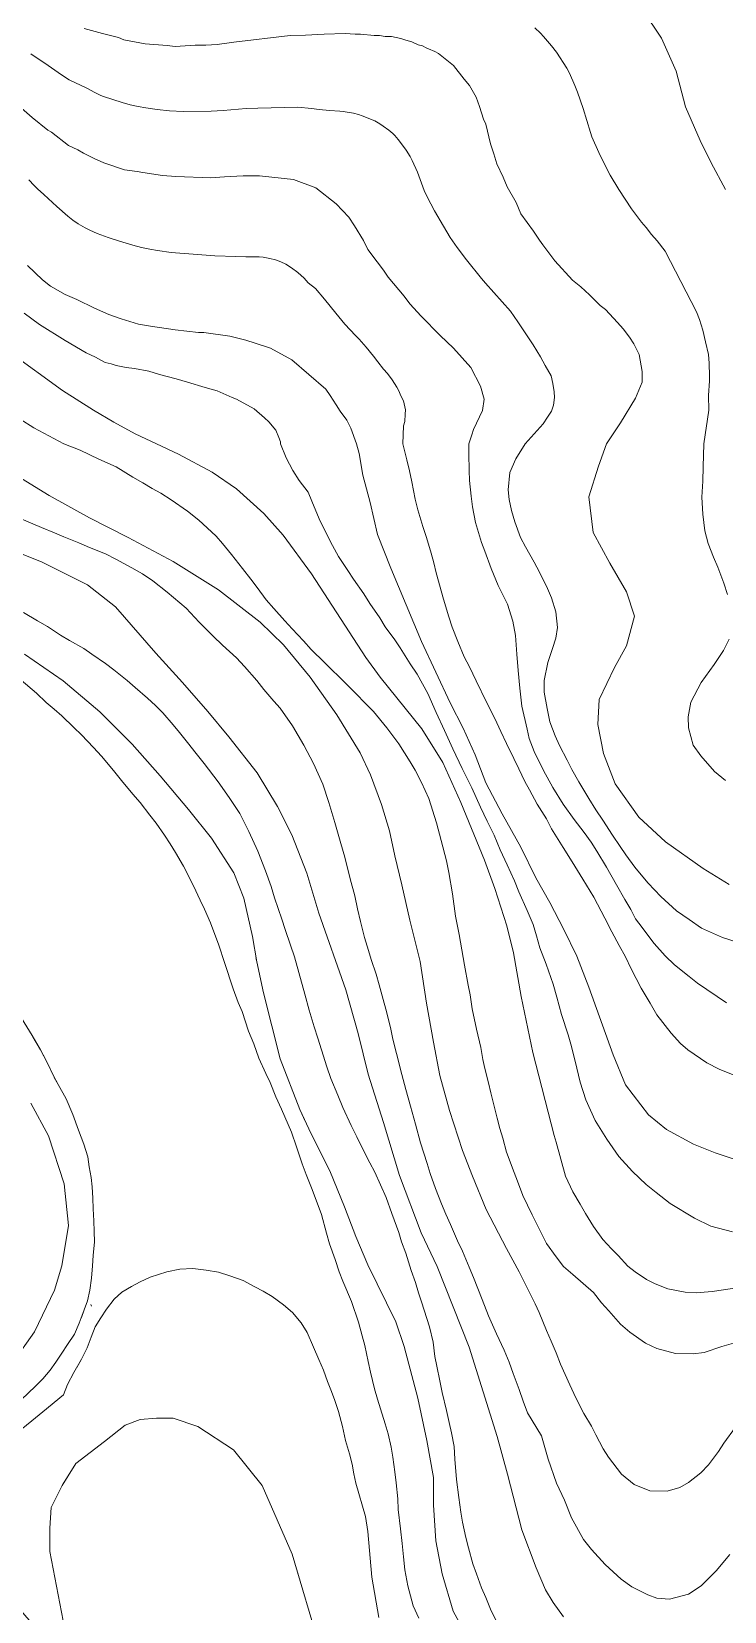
# Model space of a CAD drawing. Header units: metres. Extents: x 548946 to 557077, y 1838800 to 1845419.
# Drawn here: x 552722 to 553019, y 1841500 to 1842177 of the extents above; entities that cross this region are included whole.
import ezdxf

# ---------------------------------------------------------------- set-up
doc = ezdxf.new("R2010")
doc.units = ezdxf.units.M
doc.header["$LTSCALE"] = 28
doc.layers.add('1', color=7, linetype='Continuous', lineweight=13)
doc.layers.add('2', color=7, linetype='Continuous', lineweight=13)

msp = doc.modelspace()

# ---------------------------------------------------------------- linework, layer by layer
at = {"layer": '1'}
for points in [[(553019.39, 1842109.01), (553013.19, 1842120.5), (553008.5, 1842130.08), (553002.25, 1842144.41), (552998.21, 1842159.77), (552991.98, 1842173.84), (552983.76, 1842186.01), (552971.54, 1842199.29), (552959.6, 1842208.84), (552945.95, 1842216.26), (552931.87, 1842220.53), (552918.94, 1842222.72), (552904.8, 1842224), (552891.41, 1842224.45), (552868.32, 1842225.9), (552857.32, 1842225.85), (552844.47, 1842224.94), (552813.45, 1842222.01), (552801.59, 1842221.47)], [(552916.68, 1842137.07), (552915.67, 1842139.24), (552914.04, 1842144.65), (552912.57, 1842148.55), (552909.71, 1842153.55), (552907.36, 1842156.33), (552902.88, 1842162.17), (552896.46, 1842167.28), (552894.84, 1842168.11), (552892.16, 1842169.33), (552891.09, 1842169.72), (552889.48, 1842170.55), (552887.63, 1842171.1), (552884.95, 1842172.32), (552882.33, 1842173.03), (552880.21, 1842173.81), (552876.3, 1842174.63), (552873.52, 1842174.57), (552871.17, 1842175.06), (552868.89, 1842175.05), (552862.97, 1842175.65), (552860.69, 1842175.64), (552856.34, 1842175.9), (552847.47, 1842175.65), (552839.39, 1842175.23), (552832.81, 1842174.99), (552808.74, 1842172.23), (552801.49, 1842171.15), (552796.7, 1842170.86), (552792.13, 1842170.84), (552783.54, 1842170.37), (552780.19, 1842170.75), (552770.71, 1842171.44), (552761.62, 1842173.19), (552759.22, 1842174.19), (552752.41, 1842175.95), (552744.54, 1842178.1)], [(552955.96, 1842150.82), (552954.87, 1842153.62), (552952.49, 1842158.84), (552951.33, 1842161.08), (552946.91, 1842167.95), (552944.78, 1842170.63), (552941.34, 1842174.66), (552940.1, 1842176), (552937.64, 1842178.29)], [(552860.45, 1842093.39), (552857.98, 1842097.17), (552852.5, 1842102.9), (552843.83, 1842109.78), (552834.29, 1842113.26), (552819.62, 1842114.89), (552812.76, 1842114.86), (552804.68, 1842114.45), (552798.88, 1842114.04), (552783.83, 1842114.6), (552778.19, 1842114.97), (552769.66, 1842116.28), (552767.31, 1842116.78), (552761.9, 1842117.43), (552752.92, 1842120.47), (552748.9, 1842122.29), (552744.32, 1842124.56), (552741.86, 1842126.06), (552737.84, 1842127.89), (552730.57, 1842133.66), (552728.95, 1842134.49), (552722.24, 1842139.82), (552711.79, 1842149.04)], [(553010.09, 1842000), (553012.19, 1842014.48), (553012.08, 1842020.81), (553012.58, 1842027), (553012.58, 1842029.05), (553012.39, 1842034.64), (553012.06, 1842038.3), (553010.87, 1842043.77), (553009.73, 1842048.74), (553008.27, 1842053.28), (553006.97, 1842056.56), (552993.54, 1842082.65), (552990.11, 1842086.97), (552987.7, 1842089.81), (552985.38, 1842092.81), (552983.44, 1842095.09), (552979.09, 1842100.77), (552973.61, 1842109.05), (552969.93, 1842115.15), (552967.62, 1842119.64), (552965.16, 1842124.82), (552962.18, 1842131.6), (552961.54, 1842133.44), (552958.39, 1842143.77), (552955.96, 1842150.82)], [(552968.44, 1842000), (552974.35, 1842009.06), (552980.89, 1842019.58), (552983.74, 1842026.45), (552983.74, 1842031.09), (552982.35, 1842038.38), (552980.05, 1842042.94), (552978.2, 1842045.78), (552975.51, 1842049.29), (552973.16, 1842052.07), (552967.96, 1842057.57), (552965.72, 1842059.35), (552961.14, 1842063.9), (552957.45, 1842067.29), (552953.81, 1842070.18), (552946.26, 1842078.46), (552941.16, 1842085.25), (552939.65, 1842087.36), (552937.18, 1842091.14), (552931.75, 1842098.65), (552929.67, 1842103.5), (552925.86, 1842110.17), (552924.12, 1842114.29), (552921.42, 1842120.08), (552920.18, 1842124.26), (552918.66, 1842128.66), (552916.68, 1842137.07)], [(552720.82, 1842113.2), (552723.1, 1842110.75), (552724.61, 1842109.25), (552727.24, 1842106.95), (552732.78, 1842101.81), (552737.51, 1842097.59), (552739.64, 1842095.92), (552741.95, 1842094.34), (552744.93, 1842092.6), (552746.91, 1842091.63), (552750.18, 1842090.22), (552754.8, 1842088.46), (552759.71, 1842086.83), (552765.4, 1842085.16), (552769.08, 1842084.22), (552772.74, 1842083.42), (552776.03, 1842082.85), (552781.9, 1842082.1), (552794.93, 1842080.96), (552800.51, 1842080.62), (552809.56, 1842080.37), (552813.9, 1842080.15), (552819.58, 1842080.11), (552821.23, 1842080), (552824.12, 1842079.48), (552826.56, 1842078.83), (552828.81, 1842078.06), (552831.04, 1842077), (552833.42, 1842075.47), (552836.12, 1842073.41), (552838.82, 1842070.97), (552840.52, 1842069.06), (552843.66, 1842066.63), (552847.56, 1842062.01), (552849.98, 1842059), (552852.4, 1842055.98), (552856.3, 1842051.36), (552860.87, 1842046.44), (552862.35, 1842044.84), (552865.45, 1842041.52), (552868.5, 1842037.56), (552870.46, 1842035.13), (552872.77, 1842031.97), (552874.53, 1842030.15)], [(552909.42, 1842000), (552910.64, 1842003.85), (552911.34, 1842006.12), (552915.32, 1842014.32), (552915.9, 1842019.15), (552914.46, 1842024.69), (552910.32, 1842032.78), (552902.77, 1842041.06), (552897.06, 1842046.51), (552889.01, 1842054.73), (552884.09, 1842060.01), (552881.68, 1842063.29), (552874.9, 1842071.41), (552872.78, 1842074.47), (552870.09, 1842077.98), (552866.17, 1842083.37), (552864.2, 1842087.21), (552860.45, 1842093.39)], [(552720.2, 1842076.42), (552726.74, 1842070.31), (552730.1, 1842067.65), (552736.35, 1842064.04), (552741.44, 1842061.83), (552748.97, 1842058.12), (552755.12, 1842055.52), (552760.42, 1842053.58), (552767.79, 1842051.38), (552772.97, 1842050.45), (552783.57, 1842048.87)], [(552828.72, 1842000), (552828.65, 1842000.91), (552828.04, 1842002.74), (552826.62, 1842005.89), (552823.74, 1842009.49), (552821.87, 1842011.17), (552817.42, 1842015.08), (552809.9, 1842019.12), (552808.01, 1842019.9), (552801.53, 1842022.67), (552796.36, 1842024.19), (552788.8, 1842026.44), (552784.03, 1842027.88), (552776.89, 1842029.8), (552772.25, 1842031.13), (552766.11, 1842032.28), (552762.6, 1842032.73), (552758.28, 1842033.6), (552756.14, 1842034.35), (552753.62, 1842034.92), (552753.26, 1842035.09), (552749.39, 1842037.11), (552745.38, 1842039.08), (552736.37, 1842044.25), (552725.35, 1842051.23), (552718.82, 1842056)], [(552783.57, 1842048.87), (552793.61, 1842047.73), (552795.9, 1842047.74), (552807, 1842046.21), (552813.81, 1842044.45), (552817.77, 1842043.12), (552824.36, 1842041.08), (552833.57, 1842036.04), (552848.18, 1842023.4), (552849.92, 1842020.68), (552852.58, 1842016.8), (552854.33, 1842014.08), (552857.06, 1842010.17), (552858.88, 1842006.76), (552861.21, 1842000)], [(552692.5, 1842029.12), (552699.41, 1842023.45), (552703.69, 1842020.13), (552707.84, 1842017.07), (552713.37, 1842013.16), (552717.17, 1842010.61), (552723.05, 1842006.87), (552735.89, 1842000)], [(552874.53, 1842030.15), (552876.53, 1842027.46), (552878.59, 1842024.27), (552879.42, 1842022.72), (552880.32, 1842020.66), (552881.36, 1842018.49), (552881.66, 1842017.12), (552882.22, 1842014.64), (552882.08, 1842012.7), (552881.96, 1842009.62), (552881.42, 1842007.77), (552881.06, 1842000)], [(552840.03, 1841816.03), (552833.55, 1841832.41), (552827.41, 1841844.55), (552818.68, 1841858.99), (552806.59, 1841874.49), (552797.49, 1841885.27), (552786.66, 1841897.66), (552775.29, 1841910.26), (552757.91, 1841930.22), (552746, 1841939.52), (552726.24, 1841949.5), (552710.12, 1841955.87), (552700.02, 1841960.45), (552685.18, 1841968.12), (552668.01, 1841978.13), (552648.3, 1841989.93), (552637.84, 1841996.67), (552633.39, 1842000)], [(553022.78, 1841614.62), (553017.87, 1841613.17), (553010.21, 1841610.63), (553005.47, 1841609.98), (552997.91, 1841610.19), (552990, 1841612.31), (552985.06, 1841614.63), (552978.44, 1841619.23), (552974.42, 1841622.69), (552969.37, 1841628.38), (552966.27, 1841631.8), (552962.79, 1841636.23), (552953.95, 1841643.94), (552949.97, 1841647.49), (552946.86, 1841651.54), (552942.74, 1841657.3), (552938.95, 1841664.66), (552936.5, 1841669.58), (552932.47, 1841677.83), (552930.27, 1841683.96), (552928.76, 1841687.69), (552925.57, 1841696.44), (552923.92, 1841702.37), (552922.75, 1841706.54), (552921.54, 1841710.96), (552920.45, 1841715.52), (552918.87, 1841721.86), (552917.81, 1841726.17), (552916.27, 1841732.25), (552915.39, 1841736.19), (552914.49, 1841741.3), (552912.72, 1841749.18), (552910.86, 1841757.83), (552909.97, 1841763.86), (552909.06, 1841768.06), (552907.6, 1841776.63), (552906.39, 1841783.14), (552905.19, 1841789.65), (552903.68, 1841797.56), (552902.34, 1841807.19), (552900.82, 1841816.28), (552899.8, 1841821.25), (552897.54, 1841829.98), (552895.55, 1841837.57), (552892.28, 1841848), (552889.07, 1841854.92), (552886.45, 1841860.21), (552884.31, 1841863.73), (552879.42, 1841871.48), (552874.26, 1841878.28), (552868.56, 1841885.28), (552865.57, 1841888.3), (552860.49, 1841893.41), (552856.89, 1841897.14), (552847.51, 1841906.3), (552841.85, 1841911.86), (552838.51, 1841915.62), (552833.69, 1841920.77), (552830.52, 1841924.16), (552825.81, 1841929.45), (552822.61, 1841933.1), (552818.67, 1841938.49), (552816.02, 1841941.95), (552812.44, 1841946.59), (552807.63, 1841952.66), (552803.79, 1841957.27), (552801.17, 1841960.47), (552797.2, 1841964.03), (552793.66, 1841967.24), (552788.85, 1841971.21), (552781.86, 1841975.96), (552777.44, 1841978.93), (552773.66, 1841980.94), (552769.7, 1841983.33), (552765.35, 1841985.79), (552758.27, 1841990.13), (552750.82, 1841993.43), (552742.87, 1841997.37), (552735.89, 1842000)], [(552963.59, 1841710.07), (552959.49, 1841718.83), (552957.09, 1841726.5), (552955.7, 1841732.47), (552953.37, 1841741.71), (552951.95, 1841746.76), (552949.17, 1841755.43), (552947.07, 1841762.87), (552945.59, 1841768.44), (552942.55, 1841777.07), (552939.85, 1841784.05), (552938.44, 1841789.1), (552936.91, 1841794), (552934.34, 1841799.95), (552930.85, 1841808.01), (552928.95, 1841812.74), (552925.88, 1841819.54), (552922.85, 1841826.08), (552920.24, 1841832.29), (552917.27, 1841838.32), (552914.44, 1841844.24), (552910.66, 1841852.52), (552906.48, 1841860.88), (552902.56, 1841869.27), (552898.96, 1841877.18), (552895.39, 1841884.84), (552891.76, 1841893.01), (552887.32, 1841901.34), (552884.29, 1841905.79), (552880.04, 1841912.58), (552877.65, 1841916.07), (552873.56, 1841921.57), (552871.25, 1841925.46), (552866.96, 1841931.58), (552864.35, 1841935.7), (552860.03, 1841942.08), (552857.49, 1841945.69), (552853.6, 1841951.73), (552850.08, 1841957.96), (552845.3, 1841967.94), (552842.14, 1841975.52), (552840.48, 1841979.36), (552836.7, 1841984.34), (552833.94, 1841988.55), (552831.18, 1841994.07), (552828.72, 1842000)], [(553030.48, 1841690.95), (553015.01, 1841696.1), (553005.66, 1841699.85), (552994.08, 1841706.08), (552986.38, 1841712.47), (552976.54, 1841725.24), (552971.22, 1841738.12), (552960.87, 1841767.15), (552955.64, 1841780.43), (552950.1, 1841791.86), (552944.15, 1841803.38), (552938.18, 1841813.98), (552931.67, 1841827.12), (552923.74, 1841841.39), (552916.69, 1841854.73), (552912.11, 1841866.78), (552906.96, 1841878.13), (552901.47, 1841889.05), (552889.11, 1841915.26), (552876.03, 1841946.71), (552870.28, 1841961.1), (552867.07, 1841974.86), (552863.97, 1841986.65), (552862.39, 1841995.86), (552861.21, 1842000)], [(552881.06, 1842000), (552882.79, 1841993.13), (552884.03, 1841988.45), (552885.01, 1841983.74), (552886.45, 1841976.34), (552887.54, 1841971.78), (552889.62, 1841964.59), (552891.26, 1841959.83), (552893.26, 1841953.16), (552894.44, 1841948.99), (552895.35, 1841944.8), (552898.6, 1841933.44), (552900.85, 1841925.89), (552902.31, 1841921.5), (552904.66, 1841915.26), (552907.44, 1841908.68), (552909.67, 1841904.39), (552912.5, 1841898.47), (552917.04, 1841889.37), (552920.54, 1841882.23), (552923.05, 1841876.79), (552925.52, 1841871.62), (552928.67, 1841865.22), (552930.79, 1841860.78), (552933.45, 1841855.23), (552935.33, 1841851.68), (552938.7, 1841845.57), (552942.63, 1841839.26), (552944.86, 1841834.97), (552949.78, 1841826.96), (552953.67, 1841820.92), (552958.27, 1841813.39), (552963.01, 1841805.75), (552967.65, 1841796.79), (552970.74, 1841790.91), (552973.83, 1841785.02), (552976.53, 1841780.14), (552979, 1841774.96), (552983.29, 1841766.74), (552987.1, 1841760.29), (552989.95, 1841755.29), (552996.15, 1841747.44), (553000.11, 1841742.97), (553003.32, 1841740.24), (553011.33, 1841734.71), (553016.64, 1841731.97), (553023.37, 1841729.29)], [(552909.42, 1842000), (552909.38, 1841995.67), (552909.48, 1841988.63), (552909.62, 1841984.33), (552910.46, 1841977.64), (552911.04, 1841973.01), (552912.27, 1841966.24), (552914.76, 1841957.8), (552916.27, 1841954.07), (552919.04, 1841946.58), (552922.03, 1841939.37), (552925.92, 1841931.24), (552928.25, 1841924.08), (552929.42, 1841917.83), (552930.01, 1841909.93), (552930.51, 1841902.81), (552931.19, 1841895.32), (552932.15, 1841887.6), (552934.43, 1841877.69), (552935.31, 1841873.75), (552937.45, 1841868.14), (552941.34, 1841860.01), (552945.39, 1841852.67), (552949.81, 1841845.52), (552954.54, 1841839.05), (552958.77, 1841833.44), (552961.77, 1841829.24), (552964.2, 1841825.5), (552968.33, 1841818.57), (552972.67, 1841811.01), (552976.19, 1841804.78), (552978.83, 1841800.41), (552980.89, 1841796.49), (552983.72, 1841792.66), (552986.08, 1841789.43), (552988.88, 1841785.86), (552993.59, 1841780.57), (552997.59, 1841776.76), (553003.84, 1841771.66), (553007.46, 1841768.84), (553019.77, 1841760.46)], [(552968.44, 1842000), (552964.9, 1841990.39), (552960.89, 1841977.37), (552962.66, 1841962.04), (552969.83, 1841948.84), (552977.02, 1841936.56), (552980.38, 1841926.18), (552977, 1841913.5), (552971.82, 1841904.12), (552965.31, 1841890.44), (552964.68, 1841879.75), (552967.1, 1841867.32), (552972.05, 1841854.27), (552982.31, 1841840), (552993.71, 1841829.48), (553009.75, 1841818.05), (553021.01, 1841811.14)], [(553010.09, 1842000), (553009.86, 1841990.23), (553009.73, 1841984.03), (553009.28, 1841977.18), (553009.66, 1841969.91), (553010.56, 1841962.71), (553011.9, 1841957.26), (553014.32, 1841951.42), (553016.15, 1841947.21), (553018.71, 1841940.34), (553020.24, 1841935.43)], [(552715.8, 1841986.29), (552729.57, 1841977.85), (552746.82, 1841968.24), (552763.43, 1841959.85), (552782.71, 1841949.56), (552802.18, 1841937.47), (552820.04, 1841923.65), (552829.94, 1841913.87), (552841.45, 1841900), (552852.82, 1841883.9), (552862.81, 1841867.52), (552867.21, 1841858.17), (552871.99, 1841845.49), (552875.46, 1841834.09), (552877.68, 1841823.45), (552880.75, 1841810.97), (552884.1, 1841795.93), (552888.54, 1841778.16), (552891.29, 1841760.33), (552894.2, 1841743.55), (552896.95, 1841729.22), (552901.08, 1841714.27), (552906.73, 1841697.15), (552910.94, 1841686.09), (552916.8, 1841671.84), (552925.53, 1841655.07), (552930.9, 1841645.17), (552937.87, 1841631.44), (552939.59, 1841627.72), (552942.73, 1841619.98), (552944.66, 1841615.38), (552946.77, 1841610.41), (552948.74, 1841605.55), (552952.7, 1841596.76), (552955.26, 1841591.19), (552958.74, 1841584.42), (552961.93, 1841579.05), (552963.78, 1841575.22), (552967.03, 1841569.33), (552969.26, 1841565.68), (552974.87, 1841558.36), (552980.29, 1841554.02), (552986.97, 1841551.24), (552994.4, 1841551.15), (552999.82, 1841552.66), (553003.48, 1841554.88), (553008.88, 1841558.99), (553012.14, 1841562.47), (553016.45, 1841568.14), (553018.66, 1841571.77), (553023.63, 1841578.56)], [(552713.54, 1841969.65), (552722.53, 1841965.68), (552726.24, 1841964.18), (552731.88, 1841961.88), (552735.89, 1841960.16), (552742.22, 1841957.56), (552746.77, 1841955.64), (552753.65, 1841952.84), (552758.12, 1841950.53), (552764.99, 1841946.81), (552769.49, 1841944.24), (552773.91, 1841941.26), (552780.13, 1841936.42), (552788.3, 1841929.6), (552793.88, 1841923.64), (552799.86, 1841917.59), (552803.86, 1841913.78), (552809.78, 1841908.25), (552813.23, 1841904.63), (552818.55, 1841898.63), (552821.53, 1841894.69), (552825.8, 1841889.74), (552828.54, 1841886.68), (552833.79, 1841879.11), (552838.74, 1841870.84), (552842.86, 1841863), (552846.85, 1841854.09), (552849.38, 1841846.3), (552852.02, 1841837.75), (552854.58, 1841828.79), (552856.23, 1841822.86), (552858.56, 1841813.61), (552860.52, 1841806.28), (552861.74, 1841800.69), (552862.93, 1841795.35), (552864.71, 1841788.39), (552866.45, 1841782.85), (552867.59, 1841778.95), (552869.68, 1841772.68), (552871.03, 1841768.14), (552872.27, 1841763.46), (552874.23, 1841756.13), (552876.01, 1841749.17), (552876.82, 1841744.83), (552878.36, 1841738.75), (552880.66, 1841729.76), (552882.38, 1841723.31), (552884.45, 1841716.12), (552886.59, 1841708.42), (552888.75, 1841700.46), (552891.57, 1841691.54), (552892.89, 1841687.26), (552895.12, 1841680.88), (552897.64, 1841674.27), (552899.51, 1841669.8), (552901.48, 1841665.47), (552904.59, 1841658.41), (552906.71, 1841653.98), (552909.52, 1841647.14), (552911.38, 1841642.67), (552915.18, 1841633.22), (552917.88, 1841626.24), (552921.19, 1841618.55), (552924.55, 1841611.52), (552926.62, 1841606.43), (552928.41, 1841601.56), (552930.96, 1841594.69), (552932.63, 1841589.67), (552934.56, 1841584.69), (552940.54, 1841574.87), (552943.33, 1841564.9), (552946.95, 1841554.51), (552950.34, 1841547.34), (552953.38, 1841539.74), (552958.57, 1841530.43), (552961.91, 1841526.11), (552967.81, 1841519.74), (552974.74, 1841513.48), (552979.28, 1841510.08), (552986.16, 1841506.67), (552989.95, 1841505.27), (552995.46, 1841504.84), (553003.55, 1841507.03), (553009, 1841510.62), (553015.46, 1841516.92), (553021.18, 1841524.05)], [(553020.93, 1841916.32), (553018.53, 1841911.45), (553014.57, 1841905.46), (553009.01, 1841897.72), (553004.57, 1841889.32), (553003.39, 1841883.04), (553003.6, 1841878.23), (553005.56, 1841870.9), (553008.75, 1841866.33), (553014.68, 1841859.62), (553019.34, 1841855.76)], [(552910.43, 1841485.52), (552902.64, 1841499.68), (552898, 1841515.74), (552895.27, 1841529.82), (552894.22, 1841545.11), (552894.19, 1841557.03), (552891.41, 1841572.78), (552887.57, 1841591.01), (552881.74, 1841613.15), (552878.1, 1841623.76), (552866.07, 1841648.07), (552860.96, 1841660.33), (552856.18, 1841673.01), (552849.81, 1841688.36), (552841.82, 1841704.31), (552837.04, 1841714.66), (552828.54, 1841736.39), (552821.38, 1841764.74), (552818.48, 1841778.01), (552816.63, 1841788.82), (552812.99, 1841805.25), (552808.67, 1841816.17), (552799.11, 1841831.04), (552789.33, 1841843.3), (552777.11, 1841857.74), (552765.11, 1841871.31), (552751.26, 1841885.18), (552735.54, 1841898.46), (552718.99, 1841909.83)], [(552846.22, 1841669.68), (552843.6, 1841677.06), (552841.91, 1841681.16), (552839.63, 1841686.88), (552838.02, 1841691.39), (552835.55, 1841698.65), (552833.46, 1841704.93), (552829.09, 1841714.83), (552826.73, 1841720.15), (552824.27, 1841726.25), (552822.47, 1841730.2), (552819.43, 1841736.75), (552817.23, 1841742.87), (552814.98, 1841748.34), (552812.23, 1841756.75), (552810.57, 1841760.59), (552808.4, 1841766.46), (552804.64, 1841777.75), (552802.28, 1841785.16), (552798.74, 1841794.65), (552796.17, 1841800.6), (552794.26, 1841804.41), (552791.4, 1841810.59), (552787.07, 1841819.06), (552783.73, 1841824.91), (552781.45, 1841828.55), (552779.02, 1841832.29), (552775.37, 1841837.46), (552772.72, 1841840.91), (552768.52, 1841846.27), (552765.47, 1841849.81), (552760.55, 1841855.72), (552757.14, 1841860), (552751.93, 1841866.15), (552748.59, 1841869.91), (552743.48, 1841875.28), (552740.09, 1841878.38), (552735.01, 1841883.5), (552731.65, 1841886.34), (552728.29, 1841889.19), (552724.14, 1841893.11), (552717.56, 1841898.69)], [(552842.37, 1841680.06), (552841.91, 1841681.16), (552839.63, 1841686.88), (552838.02, 1841691.39), (552835.55, 1841698.65), (552833.46, 1841704.93), (552829.09, 1841714.83), (552826.73, 1841720.15), (552824.27, 1841726.25), (552822.47, 1841730.2), (552819.43, 1841736.75), (552817.23, 1841742.87), (552814.98, 1841748.34), (552812.23, 1841756.75), (552810.57, 1841760.59), (552808.4, 1841766.46), (552804.64, 1841777.75), (552802.28, 1841785.16), (552798.74, 1841794.65), (552796.17, 1841800.6), (552794.26, 1841804.41), (552791.4, 1841810.59), (552787.07, 1841819.06), (552783.73, 1841824.91), (552781.45, 1841828.55), (552779.02, 1841832.29), (552775.37, 1841837.46), (552772.72, 1841840.91), (552768.52, 1841846.27), (552765.47, 1841849.81), (552760.55, 1841855.72), (552757.14, 1841860), (552751.93, 1841866.15), (552748.59, 1841869.91), (552743.48, 1841875.28), (552740.09, 1841878.38), (552735.01, 1841883.5), (552731.65, 1841886.34), (552728.29, 1841889.19), (552724.14, 1841893.11), (552717.56, 1841898.69)], [(552950, 1841497.23), (552945.56, 1841503.37), (552942.22, 1841508.86), (552938.27, 1841518.22), (552932.18, 1841534.56), (552926.04, 1841558.36), (552921.52, 1841574.57), (552909.49, 1841612.87), (552895.81, 1841647.36), (552889.02, 1841661.89), (552879.69, 1841686.37), (552872.76, 1841709.18), (552866.19, 1841729.82), (552861.92, 1841747.22), (552856.72, 1841766.07), (552845.18, 1841798.86), (552840.03, 1841816.03)], [(552839.43, 1841709.48), (552837.04, 1841714.66), (552828.54, 1841736.39), (552821.38, 1841764.74), (552818.48, 1841778.01), (552818.19, 1841779.69)], [(552717.75, 1841753.84), (552722.2, 1841746.43), (552725.83, 1841740.35), (552728.78, 1841734.58), (552731.25, 1841729.4), (552733.45, 1841725.36), (552736.83, 1841719.25), (552739.75, 1841712.56), (552742.16, 1841705.81), (552744.48, 1841699.83), (552746.07, 1841694.41), (552746.73, 1841690.18), (552747.56, 1841685.58), (552747.93, 1841681.58), (552748.29, 1841676.66), (552748.46, 1841672.11), (552748.7, 1841667.04), (552748.88, 1841662.49), (552748.91, 1841658.05), (552748.47, 1841652.12), (552748.1, 1841647.76), (552747.72, 1841642.49), (552746.93, 1841637.3), (552745.93, 1841632.73), (552744.58, 1841628.9), (552742.42, 1841623.15), (552740.4, 1841618.45), (552737.42, 1841614.03), (552735.01, 1841610.33), (552732.37, 1841606.35), (552730.04, 1841603.05), (552726.86, 1841599.26), (552723.61, 1841595.98), (552717.64, 1841590.4)], [(552722.5, 1841745.92), (552725.83, 1841740.35), (552728.08, 1841735.95)], [(552731.74, 1841728.5), (552733.45, 1841725.36), (552736.83, 1841719.25), (552739.75, 1841712.56), (552742.16, 1841705.81), (552744.48, 1841699.83), (552746.07, 1841694.41), (552746.73, 1841690.18), (552747.56, 1841685.58), (552747.93, 1841681.58), (552748.29, 1841676.66), (552748.46, 1841672.11), (552748.7, 1841667.04), (552748.88, 1841662.49), (552748.91, 1841658.05), (552748.47, 1841652.12), (552748.1, 1841647.76), (552747.72, 1841642.49), (552746.93, 1841637.3), (552745.93, 1841632.73), (552744.58, 1841628.9), (552743.35, 1841625.63)], [(552721.72, 1841717.39), (552729.22, 1841703.46), (552736.05, 1841682.85), (552737.89, 1841665.05), (552735.02, 1841647.76), (552731.78, 1841637.3), (552723.28, 1841619.38), (552713.98, 1841606.3)], [(553022.33, 1841662.27), (553013.14, 1841664.78), (553006.05, 1841668.21), (552995.74, 1841674.37), (552989.66, 1841679.09), (552985.43, 1841682.62), (552979.52, 1841688.15), (552973.62, 1841694.6), (552968.51, 1841702.06), (552963.59, 1841710.07)], [(552887.93, 1841496.7), (552885.57, 1841502.02), (552883.19, 1841510.6), (552881.96, 1841517.37), (552881.39, 1841522.92), (552880.8, 1841528.73), (552880.14, 1841535.04), (552879.11, 1841543.28), (552878.94, 1841547.83), (552878.22, 1841554.66), (552877.75, 1841559.44), (552876.84, 1841565.72), (552876.18, 1841569.95), (552874.81, 1841575.66), (552873.49, 1841579.94), (552871.52, 1841586.35), (552870.2, 1841590.63), (552868.99, 1841595.05), (552867.32, 1841602.16), (552866.23, 1841606.73), (552864.85, 1841613.61), (552863.67, 1841617.77), (552862.16, 1841623.59), (552859.09, 1841632.49), (552855.4, 1841641.17), (552853.85, 1841645.16), (552852.15, 1841650.43), (552849.74, 1841657.18), (552848.39, 1841661.72), (552846.22, 1841669.68)], [(552870.82, 1841496.92), (552867.86, 1841514.21), (552866.07, 1841533.82), (552865.12, 1841540.27), (552860.98, 1841554.6), (552860.1, 1841558.54), (552859.44, 1841562.77), (552858.23, 1841567.19), (552856.61, 1841572.87), (552855.21, 1841578.83), (552853.49, 1841585.28), (552852, 1841589.93), (552850.6, 1841593.8), (552848.88, 1841598.16), (552847.1, 1841603.03), (552845.09, 1841607.61), (552842.87, 1841612.82), (552840.12, 1841619.14), (552837.52, 1841623.26), (552833.82, 1841627.76), (552830.02, 1841630.95), (552825.14, 1841634.52), (552821.33, 1841636.78), (552817.69, 1841638.68), (552812.64, 1841641.45), (552807.03, 1841643.49), (552802.15, 1841644.97), (552796.81, 1841645.87), (552791.1, 1841646.6), (552785.52, 1841646.29), (552779.92, 1841645.07), (552772.88, 1841642.89), (552768.56, 1841640.91), (552764.89, 1841638.88), (552760.63, 1841636.39), (552757.35, 1841633.37), (552754.08, 1841629.17), (552751.67, 1841625.48), (552749.29, 1841621.52)], [(552843.29, 1841611.83), (552842.87, 1841612.82), (552840.12, 1841619.14), (552837.52, 1841623.26), (552833.82, 1841627.76), (552830.02, 1841630.95), (552825.14, 1841634.52), (552821.33, 1841636.78), (552817.69, 1841638.68), (552812.64, 1841641.45), (552807.03, 1841643.49), (552802.15, 1841644.97), (552796.81, 1841645.87), (552791.1, 1841646.6), (552785.52, 1841646.29), (552779.92, 1841645.07), (552772.88, 1841642.89), (552768.56, 1841640.91), (552764.89, 1841638.88), (552760.63, 1841636.39), (552757.35, 1841633.37), (552754.08, 1841629.17), (552751.67, 1841625.48), (552749.29, 1841621.52)], [(552747.36, 1841631.13), (552747.7, 1841630.39), (552747.36, 1841631.13)], [(552747.36, 1841631.13), (552747.7, 1841630.39), (552747.36, 1841631.13)], [(552749.29, 1841621.52), (552747.49, 1841617.12), (552745.83, 1841612.6), (552743.44, 1841607.73), (552740.11, 1841601.95), (552737.48, 1841596.79), (552735.68, 1841592.39), (552726.79, 1841585.18), (552715.06, 1841575.6), (552703.32, 1841567.04), (552696.89, 1841560.75), (552693.05, 1841555.66), (552689.41, 1841548.78), (552688.67, 1841543.78), (552690.12, 1841531.89), (552696.86, 1841520.21), (552705.17, 1841511.93), (552714.41, 1841503.37), (552725.69, 1841490.38)], [(552749.29, 1841621.52), (552747.49, 1841617.12), (552745.83, 1841612.6), (552743.44, 1841607.73), (552741.4, 1841604.2)], [(552735.62, 1841495.58), (552729.83, 1841525.28), (552729.83, 1841535.29), (552730.42, 1841544.12), (552735.12, 1841553.54), (552740.99, 1841562.96), (552753.32, 1841572.39), (552762.12, 1841579.45), (552768.58, 1841581.81), (552775.62, 1841582.4), (552782.67, 1841582.4), (552793.24, 1841578.86), (552808.5, 1841568.85), (552820.83, 1841553.54), (552833.74, 1841524.1), (552836.41, 1841515.01)], [(552735.61, 1841554.33), (552740.99, 1841562.96), (552753.32, 1841572.39), (552762.12, 1841579.45), (552768.58, 1841581.81), (552775.62, 1841582.4), (552782.67, 1841582.4), (552793.24, 1841578.86), (552808.5, 1841568.85), (552820.83, 1841553.54), (552833.74, 1841524.1), (552845.48, 1841484.06)]]:
    msp.add_lwpolyline(points, dxfattribs=at)
at = {"layer": '2'}
for points in [[(552901.39, 1842088.51), (552898.53, 1842093.31), (552894.72, 1842099.93), (552891.53, 1842105.95), (552890.32, 1842108.62), (552887.4, 1842116.51), (552885.13, 1842121.52), (552884.26, 1842123.2), (552882.54, 1842125.89), (552880.51, 1842128.67), (552879.11, 1842130.5), (552877.64, 1842132.22), (552876.79, 1842133.07), (552875.18, 1842134.41), (552872.72, 1842136.19), (552871.24, 1842137.23), (552869.11, 1842138.5), (552863.69, 1842140.66), (552862.17, 1842141.19), (552859.96, 1842141.72), (552855.49, 1842142.49), (552854.12, 1842142.63), (552849.71, 1842142.82), (552845.21, 1842143.3), (552841.97, 1842143.8), (552836.06, 1842144.28), (552818.95, 1842143.95), (552813.99, 1842143.73), (552804.11, 1842142.91), (552798.93, 1842142.64), (552786.96, 1842142.52), (552781.18, 1842142.77), (552775.83, 1842143.36), (552770.98, 1842144.03), (552767.65, 1842144.62), (552764.25, 1842145.39), (552760.83, 1842146.32), (552752.8, 1842148.93), (552751.63, 1842149.37), (552749.1, 1842150.55), (552745.68, 1842152.43), (552738.08, 1842156.08), (552734.78, 1842158.12), (552729.11, 1842162.14), (552721.71, 1842167.11)], [(552566.29, 1842159.33), (552570.25, 1842158), (552582.64, 1842154.08), (552591.91, 1842150.82), (552593.62, 1842150.02), (552604.12, 1842143.96), (552619.16, 1842135.66), (552633.26, 1842124.14), (552640.4, 1842117.03), (552651.97, 1842103.81), (552671.7, 1842077.77), (552682.19, 1842066.11), (552692.43, 1842056.75), (552712.9, 1842039.21), (552735.31, 1842022.92), (552748.56, 1842014.41), (552757.29, 1842009.3), (552766.39, 1842004.35), (552775.56, 1842000)], [(552933.59, 1842000), (552941.23, 1842008.58), (552943.04, 1842011.4), (552944.87, 1842014.05), (552945.7, 1842016.58), (552946.04, 1842019.95), (552946.01, 1842022.24), (552945.43, 1842025.87), (552944.63, 1842029.22), (552942.16, 1842033.64), (552940.04, 1842037.33), (552936.97, 1842042.44), (552934.63, 1842045.85), (552932.71, 1842048.93), (552930.37, 1842052.34), (552927.22, 1842056.84), (552916.51, 1842068.84), (552914.81, 1842070.85), (552908.35, 1842078.92), (552904.36, 1842084.14), (552901.39, 1842088.51)], [(553027.14, 1841638.77), (553018.58, 1841637.44), (553013.72, 1841636.64), (553006.76, 1841636.13), (553002.05, 1841636.4), (552994.74, 1841637.8), (552989.29, 1841640.06), (552985.58, 1841641.86), (552980.67, 1841645.1), (552977.53, 1841647.61), (552973.39, 1841652.1), (552970.6, 1841655.04), (552966.78, 1841659.04), (552962.79, 1841664.59), (552959.45, 1841670.07), (552957.06, 1841674.1), (552954.01, 1841679.36), (552950.79, 1841686.15), (552946.79, 1841700.67), (552945.92, 1841703.57), (552936.79, 1841739.09), (552931.79, 1841763.14), (552928.54, 1841781.82), (552925.7, 1841793.43), (552920.55, 1841809.43), (552916.09, 1841821.63), (552905.97, 1841846.28), (552898.23, 1841863.43), (552889.25, 1841877.85), (552871.36, 1841900.08), (552865.25, 1841908.47), (552841.96, 1841944.35), (552829.77, 1841960.87), (552821.61, 1841970.2), (552809.8, 1841980.8), (552799.43, 1841987.94), (552784.98, 1841995.53), (552775.56, 1842000)], [(553027.59, 1841785.47), (553018.08, 1841788.46), (553009.09, 1841792.43), (553003.8, 1841796.08), (552998.36, 1841799.85), (552991.72, 1841805.94), (552986.29, 1841811.79), (552983.24, 1841815.33), (552980.47, 1841818.64), (552976.68, 1841823.92), (552974.28, 1841827.41), (552970.92, 1841832.34), (552966.86, 1841838.76), (552963.82, 1841843.22), (552960.86, 1841848.07), (552956.58, 1841855.11), (552953.56, 1841860.49), (552951.5, 1841864.41), (552948.24, 1841870.66), (552946.41, 1841874.88), (552944.09, 1841880.86), (552942.99, 1841886.6), (552941.72, 1841893.63), (552941.62, 1841898.58), (552943.26, 1841906.36), (552945.27, 1841912.23), (552946.67, 1841916.71), (552947.41, 1841921.25), (552946.69, 1841928.08), (552944.78, 1841933.98), (552943.09, 1841938.08), (552939.62, 1841944.97), (552937.38, 1841949.26), (552933.69, 1841955.85), (552931.49, 1841959.89), (552929.07, 1841966.64), (552927.69, 1841971.43), (552926.71, 1841976.15), (552926.2, 1841980.26), (552927.02, 1841987.8), (552929.47, 1841993.53), (552933.59, 1842000)], [(552718.52, 1841927.68), (552724.58, 1841924.13), (552728.79, 1841921.78), (552734.48, 1841918.05), (552738.29, 1841915.78), (552744.35, 1841912.23), (552747.9, 1841909.93), (552753.63, 1841905.94), (552757.25, 1841903.13), (552763.03, 1841898.62), (552766.43, 1841895.52), (552771.7, 1841890.95), (552775.09, 1841887.85), (552778.23, 1841884.71), (552782.65, 1841879.65), (552785.41, 1841876.33), (552789.43, 1841871.35), (552791.94, 1841868), (552795.96, 1841863.02), (552801.91, 1841855.14), (552806.66, 1841848.42), (552811.31, 1841841.55), (552815.13, 1841833.93), (552818.94, 1841825.39), (552822.21, 1841817.05), (552824.62, 1841810.29), (552826.14, 1841805.39), (552829.25, 1841796.24), (552830.71, 1841791.85), (552832.97, 1841785.21), (552834.65, 1841780.19), (552836.54, 1841773.37), (552839.13, 1841764.16), (552841.03, 1841757.34), (552843.1, 1841750.15), (552844.63, 1841745.25), (552846.3, 1841740.23), (552848.51, 1841732.93), (552850.3, 1841728.06), (552853.29, 1841720.86), (552855.39, 1841715.5), (552858.96, 1841707.85), (552861.41, 1841702.93), (552864.88, 1841696.04), (552866.97, 1841691.86), (552869.17, 1841687.83), (552873.93, 1841676.93), (552876.34, 1841670.17), (552879.46, 1841661.94), (552880.6, 1841658.03), (552882.38, 1841653.16), (552884.74, 1841645.75), (552886.56, 1841640.62), (552887.76, 1841636.2), (552889.16, 1841632.32), (552892.6, 1841621.51), (552894.06, 1841615.03), (552894.83, 1841608.86), (552895.75, 1841604.66), (552896.92, 1841598.41), (552897.94, 1841593.44), (552899.82, 1841585.71), (552900.97, 1841580.62), (552901.92, 1841576.17), (552903.17, 1841570.32), (552903.33, 1841564.85), (552904.17, 1841556.07), (552905.13, 1841548.35), (552905.9, 1841542.18), (552906.71, 1841537.84), (552908.05, 1841531.21), (552909.26, 1841526.79), (552911.16, 1841519.97), (552912.73, 1841515.73), (552914.79, 1841509.71), (552916.62, 1841505.5), (552918.9, 1841499.78), (552922.31, 1841493.41)]]:
    msp.add_lwpolyline(points, dxfattribs=at)

doc.saveas('drawing.dxf')
